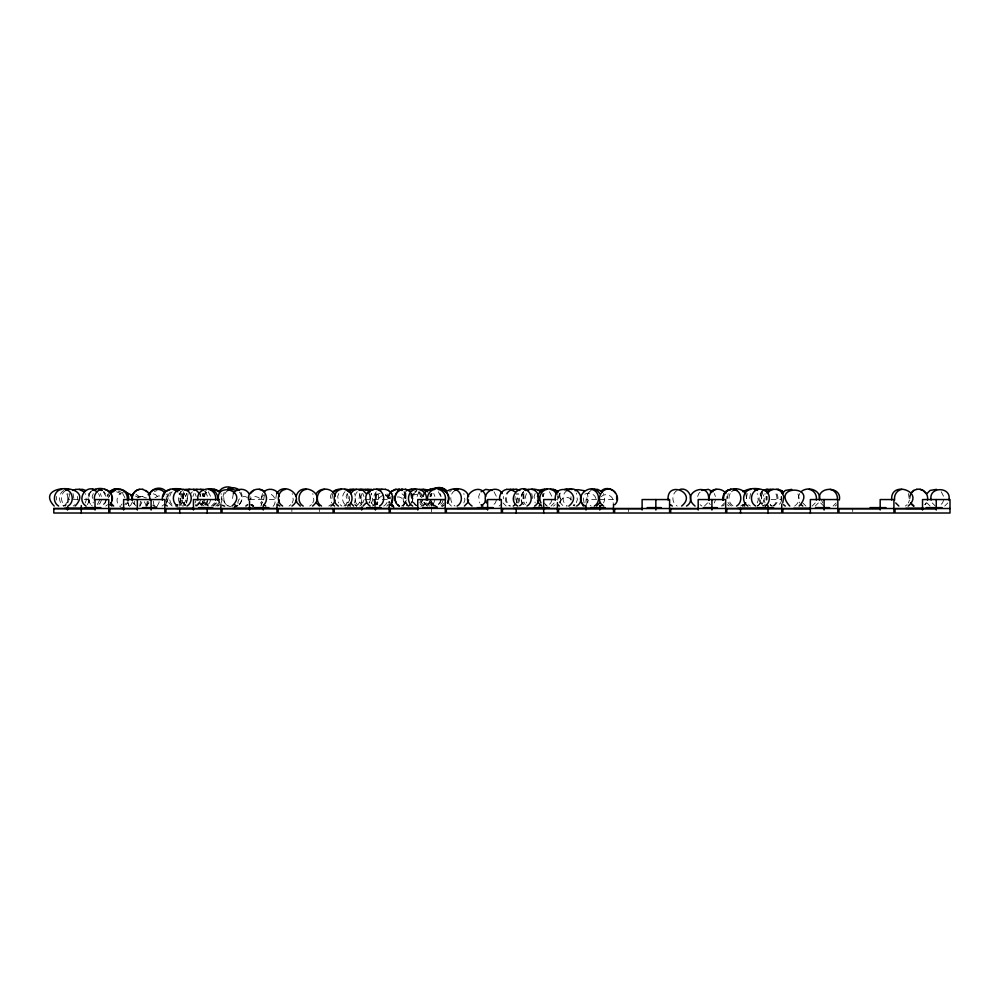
<?xml version="1.0" encoding="UTF-8"?>
<svg xmlns="http://www.w3.org/2000/svg" width="1000" height="1000" viewBox="0 0 1000 1000"><rect width="100%" height="100%" fill="white"/><g stroke="black" fill="none" stroke-linecap="round" stroke-linejoin="round"><path stroke-width="0.75" stroke-dasharray="5 3.75" d="M69.638 493.562L68.55 500.025M67.825 502.925L68.9 500.025L67.825 493.562M85.237 502.925L86.312 500.025L85.237 493.562M93.287 493.562L92.2 496.463L93.287 502.925M99.675 500.025L97.263 504.7M101.388 500.025L100.312 502.925L97.188 506.05M107.013 496.15L107.75 494.175M105.913 500.025L104.825 502.925L101.713 506.05M106.35 500.025L105.237 502.925L102.112 506.05M107.7 496.463L108.787 493.562M108.438 497.7L109.45 495.012M109.5 496.463L110.575 493.562M132.562 501.688L130.45 505.775M139.8 505.775L140.575 501.138M146.475 505.863L147.25 501.287M147.4 505.9L148.162 501.337M167.975 496.463L169.05 493.562L172.175 490.438M166.2 503.425L167.225 500.662L166.2 494.525M166.838 502.438L167.963 499.4M179.112 502.925L180.2 500.025L179.112 493.562M182.987 493.562C180.688 497.725 181.85 503.625 186.112 506.05M179.725 502.925L180.812 500.025L179.725 493.562M183.912 502.925L185.25 504.7C182.638 501.662 181.788 497.088 183.912 493.562M183.988 493.562L182.913 500.025M182.738 500.025L181.663 502.925L178.538 506.05M185.675 496.463L186.75 493.562M185.738 500.025L184.662 502.925L181.537 506.05M188.075 493.562L187 500.025M186.375 502.925L187.45 500.025L186.375 493.562M192.9 496.463L193.975 493.562M195.113 502.925L196.2 500.025M199.862 496.463L200.95 493.562M202.162 496.463L203.25 493.562M203.562 496.463L204.638 493.562L207.763 490.438M204.387 496.463L205.463 493.562L208.588 490.438M203.438 500.025L202.362 502.925L199.237 506.05M204.762 500.025L203.675 502.925L200.562 506.05M207.638 500.025L206.55 502.925L203.438 506.05L200.35 502.925M210.662 500.025L209.587 502.925L206.462 506.05L203.25 502.925L202.162 500.025M224.275 492.238C222.25 496.025 222.738 500.975 225.712 504.137M221.062 502.925L222.15 500.025L221.062 493.562M233.35 493.562L232.275 500.025M262.638 493.562L261.562 496.463L262.638 502.925M264.4 494.925L263.275 502.55M260.85 506.037C265.262 499.1 253.95 492.675 250.075 499.575M276.6 493.562L275.525 500.025M292.2 502.925L293.288 500.025L292.2 493.562M312.8 502.925L313.875 500.025L312.8 493.562M331.463 493.562L330.387 496.463L331.463 502.925M332.725 493.562L331.65 500.025M338.75 493.562L337.675 496.463L338.75 502.925M347.225 493.562L346.15 496.463L347.225 502.925M348.338 502.925L349.412 500.025M354.35 502.925L355.438 500.025L354.35 493.562M359.888 493.562L358.8 500.025L361.225 504.7M362.05 493.562L360.975 496.463L362.05 502.925M362.837 502.925L363.913 500.025M371.262 493.562L369.025 502.925M369.288 502.925L370.375 500.025L369.288 493.562M371.55 502.925L372.625 500.025L371.55 493.562M375.925 493.562L374.837 500.025L377.413 504.7M376.062 493.562L374.988 500.025M389.188 493.562L388.113 496.463L389.188 502.925M389.6 493.562L388.512 496.463L389.6 502.925M390.075 493.562L388.988 496.463L390.075 502.925M390.225 498.837L391.15 496.35M405.387 493.562C403.1 497.725 404.263 503.625 408.512 506.05M406.087 493.562L405 500.025L407.425 504.7M403.387 506.2C406.05 501.863 402 495.863 396.925 497.05M406.275 500.025L405.2 502.925L402.075 506.05M413.488 493.562C411.188 497.725 412.35 503.625 416.6 506.05M411.912 502.925L414.1 493.562L417.212 490.438M411.475 502.925L412.65 500.025L411.575 493.562M411.65 502.925L412.725 500.025M417.113 496.463L418.188 493.562L421.312 490.438M419.812 502.925L420.9 500.025M422.987 496.463L424.075 493.562M421 502.925L422.075 500.025M423.387 496.463L424.462 493.562M429.9 496.463L431.025 493.562M430.65 496.463L431.737 493.562M430.962 496.463L432.038 493.562M430.175 500.025L429.087 502.925L425.962 506.05M430.788 500.025L429.7 502.925L426.575 506.05M434.875 500.025L433.787 502.925L430.675 506.05M440.763 500.025L439.675 502.925L436.55 506.05M441.15 500.025L440.075 502.925L436.95 506.05M443.15 500.025L442.062 502.925L438.95 506.05M463.85 502.925L464.925 500.025L463.85 493.562M479.75 493.562L478.675 496.463L479.75 502.925M496.438 500.025L495.363 502.925L492.238 506.05M516.325 502.925L517.4 496.463M516.375 502.925L517.463 496.463L516.325 493.562M517.438 502.925L518.525 500.025L517.438 493.562M518.587 502.925L519.663 500.025L518.587 493.562M523.95 493.562L522.863 500.025L525.288 504.7M526.512 493.562L525.425 496.463L526.512 502.925M535.175 493.562L534.1 496.463L535.175 502.925M542.788 496.463L543.862 493.562M542.987 496.463L544.075 493.562M551.862 500.025L550.788 502.925L547.663 506.05M560.262 493.075C557.2 498.338 560.2 505.988 566.45 506.975M559.462 502.925L560.763 500.025L559.675 493.562M560.45 502.062C561.188 496.825 569 495.613 571.487 500.15M576.263 502.663L577.375 499.688L576.263 493.075M603.587 502.925L604.663 500.025L603.587 493.562M697.663 496.463L698.737 493.562L701.862 490.438M714.338 502.925L715.425 500.025M728.213 493.562L727.138 498.837M730.15 493.562C727.85 497.725 729.013 503.625 733.275 506.05M747.275 493.562L746.2 498.837M750.512 493.562L749.425 500.025M757.2 502.925L758.288 500.025L757.2 493.562M765.05 502.925L763.975 500.025L765.05 493.562M763.962 500.025L762.887 502.925L759.762 506.05M781.737 500.025L780.662 502.925L777.537 506.05M799.65 493.562L798.575 496.463L799.65 502.925M909.438 496.463L910.512 493.562M910.788 493.562L909.712 500.025M908.425 502.925L909.5 500.025M943.65 500.025L942.562 502.925L939.45 506.05M91 491.775C87.062 495.75 87.863 503.237 92.788 506.05M87.362 504.7L89.775 500.025L88.7 493.562M120.812 505.575L122.013 503.975M124.85 504.7L126.188 502.925M126.062 504.7L127.4 502.925M139.787 506.463L141.688 502.762L141.688 499.963M147.438 504.7L148.775 502.925M149.025 502.925L145.662 506.05M157.125 506.275L159.088 502.475L159.088 499.588M172.1 491.775C168.225 495.775 168.938 503.237 173.888 506.05M179.288 504.7L181.713 500.025L180.625 493.562M190.95 493.562L192.288 491.775M198.588 502.925L195.475 506.05M198.175 504.7L200.675 500.025L198.25 504.7L196.4 506.05M214.525 502.925L211.4 506.05M215.963 502.925L212.838 506.05M216.55 502.925L213.425 506.05M218.85 502.925L215.738 506.05M239.525 504.137C242.488 500.975 242.987 496.025 240.95 492.238M239.225 504.7C242.537 501.213 242.537 495.275 239.225 491.775M273.137 506.287C277.038 502.388 275 494.712 269.35 493.862M345.012 491.675C341.112 495.7 341.825 503.188 346.8 506.012M357.287 491.775C353.413 495.775 354.113 503.237 359.062 506.05M376.287 491.775C372.413 495.775 373.125 503.237 378.075 506.05M386.825 506.138L387.938 504.663M403.363 505.9C406.688 502.475 406.075 496.087 401.838 493.688M405.675 502.925L402.55 506.05M420.35 504.7L422.775 500.025L422.863 502.738L420.95 506.438M425.175 502.925L422.062 506.05M425.975 503.263L422.95 506.275M444.312 502.925L441.2 506.05M523.462 491.775C519.587 495.775 520.288 503.237 525.237 506.05M523.65 491.775C519.775 495.775 520.475 503.237 525.425 506.05M554.163 502.925L551.05 506.05M586.125 504.812L588.513 500.188L587.438 493.812M707.575 502.925L704.45 506.05M724.562 502.925L721.45 506.05M763.337 490.438C757.663 493.6 757.663 502.887 763.337 506.05M762.575 491.775C758.7 495.775 759.4 503.237 764.35 506.05M815.263 502.925L812.138 506.05M818.375 502.925L815.25 506.05M836.225 502.925L833.1 506.05M924.775 504.7L926.125 502.925M925.062 504.7L926.4 502.925M947.825 502.925L944.712 506.05M63.812 490.438C58.137 493.6 58.137 502.887 63.812 506.05M65.775 490.438C60.1 493.6 60.1 502.887 65.775 506.05M63.562 506.05C67.812 503.625 68.975 497.725 66.688 493.562M64.7 506.05L66.487 504.7M92.35 490.438C86.675 493.6 86.675 502.887 92.35 506.05M73.175 506.05L74.963 504.7M105.775 506.05L107.55 504.7M155.013 497.7L158.387 495.95L160.95 495.95M182.625 490.438C176.962 493.6 176.962 502.887 182.625 506.05M162.05 506.05L163.837 504.7M179.225 506.05C184.175 503.237 184.887 495.775 181.012 491.775M183.25 506.05L185.025 504.7M204.587 491.775L206.375 490.438M228.075 490.438C223.825 492.863 222.662 498.762 224.95 502.925M217.125 506.05L218.9 504.7M217.95 506.05L219.725 504.7M264.113 494.738C260.675 496.7 259.738 501.475 261.588 504.85M289.088 506.05L290.863 504.7M309.675 506.05L311.462 504.7M328.762 506.05L330.55 504.7M343.95 506.05C348.2 503.625 349.363 497.725 347.075 493.562M345.213 506.05L347 504.7M356.213 506.012C360.487 503.575 361.65 497.65 359.35 493.462M359.712 506.05L361.488 504.7M372.362 506.05C377.312 503.237 378.025 495.775 374.15 491.775M374.538 506.05C378.787 503.625 379.95 497.725 377.663 493.562M383.75 506.05C388.7 503.237 389.412 495.775 385.538 491.775M407.337 490.438C401.662 493.6 401.662 502.887 407.337 506.05M414.825 491.775L416.6 490.438M401.675 506.05C406.625 503.237 407.325 495.775 403.45 491.775M449.588 491.775L451.362 490.438M455.025 490.438C449.35 493.6 449.35 502.887 455.025 506.05M442.725 506.05L444.513 504.7M509.575 490.438C503.9 493.6 503.9 502.887 509.575 506.05M510.538 490.438C504.862 493.6 504.862 502.887 510.538 506.05M499.137 506.05L500.925 504.7M518.938 506.05C523.188 503.625 524.35 497.725 522.05 493.562M519.9 506.05C524.85 503.237 525.562 495.775 521.688 491.775M567.3 490.438C561.625 493.6 561.625 502.887 567.3 506.05M553.475 506.05L555.262 504.7M591.1 490.438C585.438 493.6 585.438 502.887 591.1 506.05M573.062 505.863L574.9 504.5M601.3 496.637C605.875 491.938 614.738 496.388 613.125 502.987M677.15 490.438C671.475 493.6 671.475 502.887 677.15 506.05M731.488 491.775L733.275 490.438M722.675 506.05L724.45 504.7M740.7 506.05L742.487 504.7M757.212 506.05C762.163 503.237 762.875 495.775 759 491.775M757.475 506.05C762.425 503.237 763.125 495.775 759.25 491.775M763 506.05L764.775 504.7M772.7 506.05C777.65 503.237 778.35 495.775 774.475 491.775M773.713 506.05C778.662 503.237 779.375 495.775 775.5 491.775M794.65 506.05C798.913 503.625 800.075 497.725 797.775 493.562M835.138 506.05L836.912 504.7M905.3 506.05L907.087 504.7M123.275 492.388C116.363 493.363 114.763 503.663 120.738 506.938M137.637 497.025L143.15 496.325L146.45 498.025M138.588 497.088L140.638 496.325M154.338 491.562L157.1 490.525M380.012 493.438C374.225 494.312 372.137 502.15 376.138 506.138M382.7 495.325L378.2 498.462L377.388 503.288M412.137 495.163L417.25 494.3L422.013 497.625M441.938 506.35L444.162 505.513M584.8 494.162C589.087 491.662 595.312 494.113 596.125 499.2M78.225 499.55L67.537 499.55L67.537 504.038M84.338 499.55L91.975 499.55M249.525 499.55L263.275 499.55M269.375 499.55L277.013 499.55M364.75 499.55L389.175 499.55L389.175 502.55M596.712 499.55L586.025 499.55L586.025 504.038M599.763 499.55L613.5 499.55L613.5 502.55M771.062 499.55L781.75 499.55M434.087 505.513L437.212 506.675L432.113 504.15M385.363 495.325L389.875 498.462M247.413 497.425C242.963 494.7 236.838 498.85 238.05 504.038M227.613 505.575L230.712 506.725M153.325 493.825L155.688 494.7L158.212 497.238M142.213 496.262L145.525 497.975M136.088 494.35L140.838 497.675M135.475 496.037L138.837 497.775M118.312 491.112L121 492.113M116.613 491.812L119.225 492.788L122.013 495.588M153.75 505.712L156.8 506.838M935.35 506.05L932.225 502.925M930.088 506.05L926.963 502.925M823.737 506.05L820.625 502.925M805.888 506.05L802.775 502.925M770.238 504.7L772.013 506.05M770.075 504.7L771.85 506.05M748.612 504.7L750.4 506.05M731.338 506.05L728.213 502.925L727.138 500.025M727.362 504.7L729.137 506.05M700.075 504.7L701.862 506.05M573.362 504.812L575.125 506.138M547.188 506.05L544.075 502.925M545.2 504.7L546.987 506.05M506.1 506.05L502.975 502.925M451.362 506.05L448.237 502.925M435.163 506.05L432.038 502.925L430.962 500.025M434.85 506.05L430.737 502.163M434.137 506.05L430.688 502.25M433.363 506.05L430.25 502.925M431.838 506.05L428.713 502.925M429.588 506.05L426.463 502.925M427.587 506.05L424.462 502.925L423.387 500.025M427.188 506.05L424.075 502.925L422.987 500.025M417.212 506.05L414.1 502.925L413.013 500.025M385.35 494.338L387.938 496.912L388.837 502.262M374.387 506.05L371.262 502.925L369.025 493.562M355.025 504.7L356.812 506.05M354.762 504.7L356.55 506.05M340.087 504.7L341.875 506.05M226.287 504.7L228.075 506.05M208.588 506.05L205.463 502.925L204.387 500.025M207.763 506.05L204.638 502.925L203.562 500.025M204.062 506.05L200.95 502.925M202.037 506.05L198.912 502.925M195.312 504.7L197.1 506.05M172.175 506.05L169.05 502.925L166.838 492.625M152.637 505.112L154.338 506.388M136.3 506.05L133.175 502.925M941.225 491.775L943.65 496.463M761.55 491.775L763.962 496.463M708.962 502.925L710.3 504.7M549.45 491.775L551.862 496.463M494.025 491.775L496.438 496.463M438.338 491.775L440.763 496.463M433.075 504.7L430.65 500.025M419.663 491.775L422.075 496.463M418.475 491.775L420.9 496.463M404.338 491.775L405.675 493.562M403.862 491.775L406.275 496.463M375.925 502.925L377.262 504.7M208.25 491.775L210.662 496.463M205.212 491.775L207.638 496.463M183.325 491.775L185.738 496.463L186.75 502.925M180.325 491.775L182.738 496.463M146.65 506.275L144.688 502.475L144.688 499.588M133.412 502.925L134.75 504.7M122.65 493.363L124.887 497.7M129.588 506.463L127.675 502.762M105.262 493.562L103.925 491.775L106.35 496.463M103.488 491.775L105.913 496.463M908.425 493.562L909.438 500.025M821.575 500.025L822.65 502.925M745.75 493.562L746.838 500.025M714.338 493.562L715.425 496.463M584.087 502.925L583 496.463M559.462 493.562L560.55 500.025M557.688 493.562L558.775 500.025M542.112 493.562L543.188 496.463M531.75 493.562L532.837 500.025M440.075 493.562L441.15 496.463M433.787 493.562L434.875 496.463M429.7 493.562L430.788 496.463M421.688 493.562L422.775 496.463M411.912 493.562L413 496.463M411.475 493.562L412.55 500.025M410.625 493.562L411.712 500.025M362.837 493.562L363.913 496.463M203.675 493.562L204.762 496.463M202.362 493.562L203.438 496.463M199.513 493.562L200.675 496.463M195.113 493.562L196.2 496.463M165.662 500.025L166.75 502.925M154.037 505.737L153.262 501.075M128.6 505.775L127.675 499.963M100.312 493.562L101.388 496.463M98.6 493.562L99.675 496.463M73.025 493.562L74.138 500.025M852.7 508.7L852.7 511.575M781.737 496.463L781.737 498.837M781.087 496.463L781.087 500.025M767.2 496.463L767.05 500.025M766.35 496.463L766.35 500.025M766.075 496.463L766.075 500.025M726.875 496.463L726.875 498.837M628.362 508.7L628.362 511.575M570.975 496.675L570.975 500.188M557.688 496.463L557.688 500.025M537.475 496.463L537.475 498.837M515.075 496.463L515.075 500.025M503.338 496.463L503.338 498.837M431.512 501.05L431.512 505.538M431.512 507.025L431.512 513.013M375.438 499.55L375.438 505.538M361.7 499.55L361.7 504.038M349.45 496.463L349.45 500.025M319.35 508.525L319.35 511.575M291.875 508.525L291.875 511.575M250.037 496.463L250.037 500.025M221.325 496.463L221.325 500.025M207.188 501.05L207.188 505.538M166.25 496.463L166.25 500.025M134.662 501.287L134.662 503.812M77.375 496.463L77.375 500.025M56.375 496.463L56.375 500.025"/><path stroke-width="1.5" d="M81.287 510.025L81.287 505.538M111.125 502.925C116.475 492.987 103.987 485.85 95.25 489.363M149.725 494.663L150.475 492.625M163.038 496.463L165.463 491.775L170.15 489.363M278.238 502.925L279.325 500.025M296.112 496.463C300.462 479.963 328.038 494.025 312.587 506.05M335.087 500.025L334.012 502.925L330.887 506.05M391.525 502.925L392.612 496.463M447.337 502.925C450.325 497.788 447.4 490.325 441.312 489.363M447.638 502.925C454.55 488.8 430.7 483.675 424.075 493.562M468.587 500.025L467.5 502.925L464.387 506.05M486.662 502.925C480.288 492.875 496.637 483.575 502.262 493.562M485.65 500.025L484.562 502.925L481.438 506.05M506.8 489.363C501.825 490.138 498.825 495.225 499.7 500.025M537.475 496.463L539.9 491.775L544.587 489.363M724.262 493.562L723.175 500.025M782.75 502.925L783.838 496.463L781.413 491.775M149.562 493.562C152.587 487.95 160.75 486.225 165.425 490.763M219.075 491.613C221.737 486.938 228.225 485.65 232.812 488.175M233.35 493.562C236.513 487.887 245.8 487.887 248.95 493.562M250.413 493.562L253.538 490.438M264 504.7C268.825 499.888 266.3 490.412 259.312 489.363M276.6 493.562C284.475 480.7 305.575 496.587 291.975 506.05M316.288 493.562C320.462 486.613 333.663 487.912 335.087 496.463M350.538 493.562L353.65 490.438L356.562 489.363M349.438 504.7C353.537 500.788 352.688 493.188 347.663 490.438M367.887 493.562L369.225 491.775M366.138 502.925L363.013 506.05M390.337 504.7C393.713 501.175 393.587 495.262 390.188 491.775M500.775 493.562L502.113 491.775M599.688 502.925L596.575 506.05M614.85 504.7C623.413 496.138 609.25 482.788 600.95 491.262M725.037 493.562L726.375 491.775M745.75 502.925L742.638 506.05M767.15 493.562L770.275 490.438L773.175 489.363M766.812 504.7L765.037 506.05C770.037 503.288 770.738 495.775 766.862 491.775C760.238 487.488 749.538 487.45 742.938 491.775M782.175 493.562L785.288 490.438L791.75 489.363M799.125 506.05C818.612 484.85 770.263 484.85 789.762 506.05M910.512 493.562L913.637 490.438L916.812 489.363M910.788 493.562L913.913 490.438M926.963 493.562L930.088 490.438L936.538 489.363M68.025 506.05C74.875 502.3 73.037 490.475 65.125 489.363M75.138 506.05C97.062 482.887 32.275 482.887 54.2 506.05M109.488 491.375L114.262 488.913L119.85 489.65M110.125 491.775C116.587 485.825 130.562 489.85 128.475 500.025M113.138 491.775L114.913 490.438M150.9 491.775C154.4 488.462 160.338 488.462 163.837 491.775M177.625 490.438C171.95 493.6 171.95 502.887 177.625 506.05M176 506.05L177.775 504.7M186.988 506.05C192.65 502.887 192.65 493.6 186.988 490.438C178.7 487.525 160.75 486.737 162.425 500.025M231.988 506.05C249.862 490.05 211.262 480.737 219.5 502.925M263.975 491.775C268.788 486.962 278.275 489.487 279.325 496.463M245.837 506.05L247.613 504.7M332.8 491.775C337.812 487.738 345.513 488.713 351.238 490.438M334.062 491.775L335.85 490.438M348.562 491.775L353.25 489.363M347.663 506.05L349.55 504.7M390.525 491.775L395.213 489.363L399.65 489.363M390.938 491.775L396.1 489.363M399.162 490.438C393.5 493.6 393.5 502.887 399.162 506.05M379.462 506.05C386.312 502.3 384.475 490.475 376.55 489.363M408.525 506.05L410.312 504.7M446 491.775C452.5 487.175 466.4 486.925 468.587 496.463M457.137 506.05C463.988 502.3 462.15 490.475 454.237 489.363M481.087 491.775L485.775 489.363L492.238 490.438M513.263 506.05L515.037 504.7M526.975 506.05C533.825 502.3 531.987 490.475 524.075 489.363M534.6 506.05C541.45 502.3 539.612 490.475 531.7 489.363M538.987 506.05L540.775 504.7M568.837 506.05C585.225 492.962 553.663 479.65 555.262 500.025M576.663 506.05C586.65 500.425 577.337 484.062 567.3 490.438M594.312 506.05C601.163 502.3 599.325 490.475 591.413 489.363M600.462 506.05L602.25 504.7M681.65 506.05C698.05 492.962 666.488 479.65 668.088 500.025M686.513 506.05C694.938 501.425 689.737 486.912 680.05 489.363M710.3 491.775C714.613 487.875 722.712 488.325 725.8 493.562M725.413 491.775C731.025 487.7 741.5 487.312 745.75 493.562M725.962 491.775L727.75 490.438M736.562 506.05C742.225 502.887 742.225 493.6 736.562 490.438M766.388 491.775L771.075 489.363L778.475 489.363M800.987 491.775C807.525 485.825 821.45 489.8 819.538 500.025C816.488 485.85 842.337 485.8 839.338 500.025M908.2 506.05C925.525 491.525 889.762 479.787 891.737 500.025M61.562 489.363C53.65 490.475 51.812 502.3 58.663 506.05M65.775 490.438L68.675 489.363M72.75 490.438L75.662 489.363L82.675 489.363L85.575 490.438M92.788 490.438L95.688 489.363M101.538 489.363C96.625 490.2 93.575 495.238 94.438 500.025M116.6 489.363L113.7 490.438L110.575 493.562L107.55 490.438L104.65 489.363M139.438 489.363C134.525 490.2 131.475 495.238 132.338 500.025M130.988 495.213L133.287 494.35M148.088 494.7L150.45 493.825M177.387 490.438L180.525 489.363M186.112 490.438L189.013 489.363M187.037 490.438L190.012 489.363M194.075 490.438L196.975 489.363M227.613 488.9C231.412 486.875 236.35 487.362 239.525 490.325M228.075 490.438L230.975 489.363L237.438 490.438M234.513 506.725L237.613 505.575M285.512 489.363C277.6 490.475 275.763 502.3 282.613 506.05M306.125 489.363C298.212 490.475 296.375 502.3 303.225 506.05M324.425 489.363C316.512 490.475 314.675 502.3 321.525 506.05M341.312 489.363C333.387 490.475 331.55 502.3 338.4 506.05M359.062 490.438L361.975 489.363M365.175 490.438L368.075 489.363M371.012 490.438L373.913 489.363M379.188 490.438L382.1 489.363M398.137 490.438L401.05 489.363L405.887 489.363M398.988 490.438L402.075 489.363M402.337 489.363C396.25 490.325 393.312 497.788 396.312 502.925M407.337 490.438C414.725 486.675 428.15 489.5 426.262 500.025M408.512 490.438L411.413 489.363M415.6 489.363C407.688 490.475 405.85 502.3 412.7 506.05M427.587 490.438L430.487 489.363M434.087 488.738C437.912 486.688 442.887 487.188 446.075 490.175M434.012 488.925L437.113 487.762L442.975 488.537M434.738 489.363C429.825 490.2 426.775 495.238 427.625 500.025M455.025 490.438L457.925 489.363M510.538 490.438L513.438 489.363M525.237 490.438C530.1 488.625 536.587 488.188 540.775 491.775M525.425 490.438L528.337 489.363M538.3 490.438C544.5 488.775 552.863 487.5 558.337 491.775M547.025 489.363C540.938 490.325 538 497.788 541 502.925M564.462 489.5L566.45 488.762L572.075 489.5M575.125 490.725L577.987 489.663L584.362 490.725M701.862 490.438L708.312 489.363L713 491.775M716.213 489.363C711.3 490.2 708.25 495.238 709.112 500.025M730.65 489.363C725.588 490.012 722.013 495.012 722.987 500.025M728.15 490.438L731.062 489.363M733.275 490.438L736.175 489.363M750.763 489.363C742.837 490.475 741 502.3 747.85 506.05M758.612 489.363C750.7 490.475 748.863 502.3 755.713 506.05M763.337 490.438L766.237 489.363L770.812 489.363M764.35 490.438L767.262 489.363M901.737 489.363C896.825 490.2 893.775 495.238 894.625 500.025M94.275 489.363C84.025 485.725 76.938 500.725 86.112 506.05M142.988 489.363C136.738 487.962 130.75 493.713 132.088 500.025M185.538 489.363L203.562 489.363M349.725 489.25L365.525 489.363L370.213 491.775M365.913 489.363L371.637 489.363M385.65 489.363C378.875 489.175 367.612 487.287 365.887 496.463C365.387 500.125 366.763 504.162 370.1 506.05M419.513 489.363L423.675 489.363M424.212 489.363L430.675 490.438M506.75 489.363L517 489.363L519.9 490.438M594.012 489.363L597.562 489.363L602.25 491.775M916.538 489.363C922.8 487.95 928.825 493.688 927.475 500.025M219.4 499.55L193.45 499.55L193.45 510.025M555.9 499.55L543.688 499.55L543.688 513.013M84.938 507.625L100.812 507.625M142.438 507.625L156.637 507.625M198.525 507.625L212.712 507.625M254.6 507.625L268.8 507.625M366.763 507.625L380.962 507.625M422.85 507.625L437.05 507.625M477.525 507.625L493.125 507.625M533.6 507.625L549.212 507.625M591.1 507.625L605.288 507.625M647.175 507.625L661.375 507.625M703.263 507.625L717.463 507.625M757.938 507.625L773.538 507.625M815.425 507.625L829.625 507.625M870.1 507.625L885.962 507.625M926.175 507.625L942.05 507.625M64.625 508.35L95.662 508.35M120.7 508.35L123.775 508.35M176.788 508.35L193.7 508.35M232.875 508.35L263.625 508.35M345.037 508.35L362.488 508.35M401.112 508.35L418.575 508.35M457.2 508.35L488.562 508.35M513.288 508.35L545.575 508.35M569.362 508.35L601.663 508.35M737.613 508.35L769.912 508.35M793.7 508.35L810.612 508.35M905.863 508.35L923.312 508.35M53.8 508.438L108.763 508.525M109.887 508.438L164.85 508.525M220.925 508.525L165.963 508.525L165.963 513.013L220.925 513.013L220.925 504.038M277.013 508.438L222.05 508.525L222.05 513.013L277.013 513.013L277.013 504.038M333.088 508.438L278.137 508.525L278.137 513.013L333.088 513.013L333.088 508.525M334.212 508.438L389.175 508.438M390.3 508.438L445.262 508.438M501.337 508.438L446.375 508.525L446.375 513.013L501.337 513.013L501.337 499.55L487.6 499.55L487.6 510.025M502.463 508.438L557.425 508.438M613.5 508.438L558.55 508.525L558.55 513.013L613.5 513.013L613.5 504.038M669.587 508.525L614.625 508.525L614.625 513.013L669.587 513.013L669.587 499.55L642.113 499.55L642.113 510.025M725.675 508.525L670.713 508.525L670.713 513.013L725.675 513.013L725.675 499.55L698.188 499.55L698.188 510.025M726.787 508.438L781.75 508.438M837.837 508.525L782.875 508.525L782.875 513.013L837.837 513.013L837.837 499.55L810.35 499.55L810.35 513.013M893.913 508.525L838.962 508.525L838.962 513.013L893.913 513.013L893.913 499.55L880.175 499.55L880.175 510.025M950 508.525L895.037 508.525L895.037 513.013L950 513.013L950 499.55L922.525 499.55L922.525 510.025M53.8 508.7L95.025 508.7M109.887 508.7L137.363 508.7M165.963 508.7L220.925 508.7M222.05 508.7L277.013 508.7M278.137 508.7L333.088 508.7M334.212 508.7L389.175 508.7M390.3 508.7L417.775 508.7M446.375 508.7L487.6 508.7M502.463 508.7L557.425 508.7M558.55 508.7L613.5 508.7M614.625 508.7L642.113 508.7M670.713 508.7L698.188 508.7M726.787 508.7L781.75 508.7M782.875 508.7L810.35 508.7M838.962 508.7L880.175 508.7M895.037 508.7L936.263 508.7M920.088 489.363L923 490.438L926.125 493.562M830.2 489.363C835.113 490.2 838.162 495.238 837.312 500.025M809.237 489.363C814.15 490.2 817.2 495.238 816.338 500.025M778.312 489.363L783.162 491.775M776.725 489.363L779.887 490.438M754.312 489.363L757.212 490.438M733.65 489.363L736.737 490.438M613.075 490.438C603.025 484.062 593.725 500.425 603.713 506.05M553.438 489.363L558.125 491.775M550.575 489.363L553.475 490.438L556.6 493.562M528.638 490.438C518.237 483.4 506.95 499.525 517.612 506.05M516.025 489.363L518.938 490.438M510.35 489.363L515.037 491.775M438.288 489.363C443.2 490.2 446.25 495.238 445.4 500.025M423.062 489.363L427.75 491.775M408.787 490.438L405.55 489.363L408.35 490.438M399.175 489.363L402.075 490.438M398.762 489.363L401.675 490.438M385.5 489.363L388.55 490.438M360.112 489.363L363.013 490.438L366.138 493.562M344.75 489.363L349.55 491.775M214.213 489.363L218.9 491.775M210.525 489.363C215.438 490.2 218.487 495.238 217.625 500.025M208.5 489.363C213.412 490.2 216.462 495.238 215.6 500.025M200.525 489.363L203.438 490.438M193.487 489.363L196.4 490.438L199.513 493.562M183.85 489.363L186.75 490.438M222.5 505.35L224.638 506.138M176.325 489.363L179.225 490.438M175.637 489.363L178.538 490.438M173.088 489.363L177.775 491.775M142.75 489.363L147.675 491.775M120.162 489.363C125.075 490.2 128.125 495.238 127.263 500.025M126.363 492.388L130.45 494.5L132.562 498.587M99.213 489.363L102.15 490.438M98.8 489.363L101.713 490.438M92.575 489.363L97.263 491.775M79.212 489.363L83.9 491.775M913.913 506.05L910.788 502.925M911.85 504.7L913.637 506.05M898.838 506.05L895.713 502.925M800.987 504.7L802.775 506.05M781.213 490.438L783 491.775M780.612 490.438L782.4 491.775M779.638 490.438L783.012 493.562M783.512 504.7L785.288 506.05M742.938 504.7L744.725 506.05M695.088 506.05C678.7 492.962 710.263 479.65 708.65 500.025M670.512 504.7L672.288 506.05M584.95 506.05C571.55 496.975 591.862 480.75 599.688 493.562M557.688 504.7L559.475 506.05M541.675 506.05L538.562 502.925L537.475 500.025M481.087 504.7L482.875 506.05M472.075 506.05C457.575 496.425 481.737 479.875 485.65 496.463M444.012 488.925L445.913 490.35M408.525 490.438L410.312 491.775M388.413 490.438L391.675 493.562M397.65 504.7L399.425 506.05M391.413 504.7L393.188 506.05M390.938 504.7L393.825 507.05M390.525 504.7L392.312 506.05M353.65 506.05L350.538 502.925M348.562 504.7L350.35 506.05M332.8 504.7L334.588 506.05M319.4 506.05L316.288 502.925M300.312 506.05L297.2 502.925L296.112 500.025M264.688 491.775C258.625 485.712 246.562 491.075 248.663 500.025M277.938 504.7L279.725 506.05M263.975 504.7L265.763 506.05M251.75 504.7L253.538 506.05M251.075 504.7L252.862 506.05M219.725 491.775C212.613 486.037 195.9 488.2 197.838 500.025M234.688 504.7L236.475 506.05M165.45 504.7L167.25 506.05M145.662 490.438L149.025 493.562L150.1 500.025M113.7 506.05L110.575 502.925M110.125 504.7L111.9 506.05M614.2 491.262L615.562 493.088M583.312 506.075L581.287 502.163M391.15 504.375L392.3 505.9M392.137 504.25L392.863 506.2M948.913 500.025C951.938 486.238 928.112 486.238 931.137 500.025M936.263 499.55L936.263 510.025M824.1 499.55L824.1 510.025M781.75 504.038L781.75 513.013L726.787 513.013L726.787 508.525M768.012 505.538L768.012 513.013M740.537 508.525L740.537 513.013M711.925 499.55L711.925 510.025M655.85 499.55L655.85 510.025M616.675 496.062L616.675 499.7M599.763 505.538L599.763 510.025M586.025 505.538L586.025 510.025M557.425 502.55L557.425 513.013L502.463 513.013L502.463 508.525M516.2 508.525L516.2 513.013M417.775 510.025L417.775 499.55L445.262 499.55L445.262 513.013L390.3 513.013L390.3 508.525M389.175 504.038L389.175 513.013L334.212 513.013L334.212 508.525M375.438 507.025L375.438 510.025M361.7 507.025L361.7 510.025M263.275 505.538L263.275 510.025M249.525 501.05L249.525 510.025M207.188 508.525L207.188 513.013M179.713 508.525L179.713 513.013M151.1 499.55L151.1 510.025M137.363 499.55L137.363 510.025M123.625 510.025L123.625 499.55L164.85 499.55L164.85 513.013L109.887 513.013L109.887 508.525M111.762 496.463L111.762 500.025M95.025 510.025L95.025 499.55L108.763 499.55L108.763 513.013L53.8 513.013L53.8 508.525M81.287 508.525L81.287 513.013M67.537 507.025L67.537 510.025"/></g></svg>
